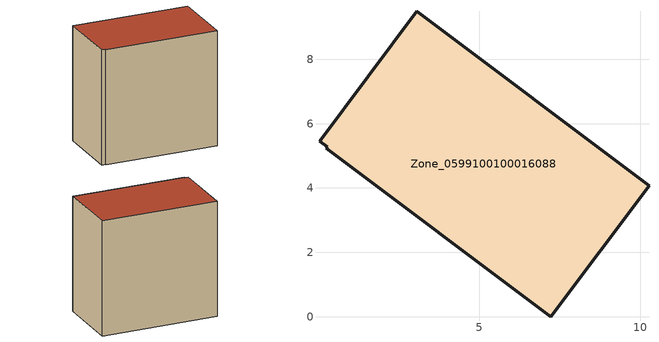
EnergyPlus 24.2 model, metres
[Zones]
Zone_0599100100016088
 floor ground (C_G): 0.28,5.28 0.04,5.46 3.06,9.49 10.27,4.08 7.22,0 0.24,5.23 z0
 wall outside (C_F): 7.22,0 10.27,4.08 3.06,9.49 0.04,5.46 0.28,5.28 0.24,5.23 7.22,0 z0:8.9
 roof outside (C_R): 0.04,5.46 0.28,5.28 0.24,5.23 7.22,0 10.27,4.08 3.06,9.49 z8.9
[BUILDING]
Pand.0599100100016088: North Axis=0; Terrain=City; Loads Convergence Tolerance Value=0.04; Temperature Convergence Tolerance Value=0.4; Solar Distribution=FullExterior; Maximum Number of Warmup Days=25; Minimum Number of Warmup Days=1
[Site:Location]
Rotterdam.The.Hague.AP_ZH_NLD Design_Conditions: Latitude=51.96; Longitude=4.45; Time Zone=1; Elevation=-4.5
[SITE:GROUNDTEMPERATURE:BUILDINGSURFACE]
18, 18, 18, 18, 18, 18, 18, 18, 18, 18, 18, 18
[MATERIAL] Thermal Absorptance=0.9; Solar Absorptance=0.7; Visible Absorptance=0.7
Name | Roughness | Thickness | Conductivity | Density | Specific Heat
G.TI.2015-2018 | MediumSmooth | 0.15 | 0.0428571 | 540 | 1210
F.TI.2015-2018 | Rough | 0.3 | 0.0666667 | 1920 | 840
R.TI.2015-2018 | MediumRough | 0.2 | 0.0333333 | 1500 | 1000
[CONSTRUCTION]
C_G: G.TI.2015-2018
C_F: F.TI.2015-2018
C_R: R.TI.2015-2018
[ZONE]
Zone_0599100100016088: Type=1; Multiplier=1; Ceiling Height=Autocalculate; Volume=Autocalculate; Floor Area=autocalculate; Part of Total Floor Area=Yes
[ZONEINFILTRATION:DESIGNFLOWRATE]
Infil_Zone_0599100100016088: Zone or ZoneList or Space or SpaceList=Zone_0599100100016088; Schedule=AlwaysOn; Design Flow Rate Calculation Method=Flow/Area; Flow Rate per Floor Area=0.0015; Constant Term Coefficient=1; Temperature Term Coefficient=0; Velocity Term Coefficient=0; Velocity Squared Term Coefficient=0
[HVACTEMPLATE:ZONE:IDEALLOADSAIRSYSTEM]
Zone_0599100100016088: Maximum Heating Supply Air Temperature=50; Minimum Cooling Supply Air Temperature=13; Maximum Heating Supply Air Humidity Ratio=0.0156; Minimum Cooling Supply Air Humidity Ratio=0.0077; Heating Limit=NoLimit; Cooling Limit=NoLimit; Dehumidification Control Type=ConstantSensibleHeatRatio; Cooling Sensible Heat Ratio=0.7; Dehumidification Setpoint=60; Humidification Control Type=None; Humidification Setpoint=30; Outdoor Air Method=None; Outdoor Air Flow Rate per Person=0.00944; Outdoor Air Flow Rate per Zone Floor Area=0; Outdoor Air Flow Rate per Zone=0; Demand Controlled Ventilation Type=None; Outdoor Air Economizer Type=NoEconomizer; Heat Recovery Type=None; Sensible Heat Recovery Effectiveness=0.7; Latent Heat Recovery Effectiveness=0.65
[ZONECONTROL:THERMOSTAT]
ThermostatControl_Zone_0599100100016088: Zone or ZoneList=Zone_0599100100016088; Control Type Schedule=DualSetpointControlType; Control 1=Thermostat_Zone_0599100100016088; Temperature Difference Between Cutout And Setpoint=0
[THERMOSTATSETPOINT:DUALSETPOINT]
Thermostat_Zone_0599100100016088: Heating Setpoint Temperature Schedule=HeatingSetpoint_Zone_0599100100016088; Cooling Setpoint Temperature Schedule=CoolingSetpoint_Zone_0599100100016088
[SCHEDULE:COMPACT]
HeatingSetpoint_Zone_0599100100016088: Through: 12/31, For: AllDays, Until: 24:00, 21
CoolingSetpoint_Zone_0599100100016088: Through: 12/31, For: AllDays, Until: 24:00, 24
DualSetpointControlType: Through: 12/31, For: AllDays, Until: 24:00, 4
AlwaysOn: Through: 12/31, For: AllDays, Until: 24:00, 1
